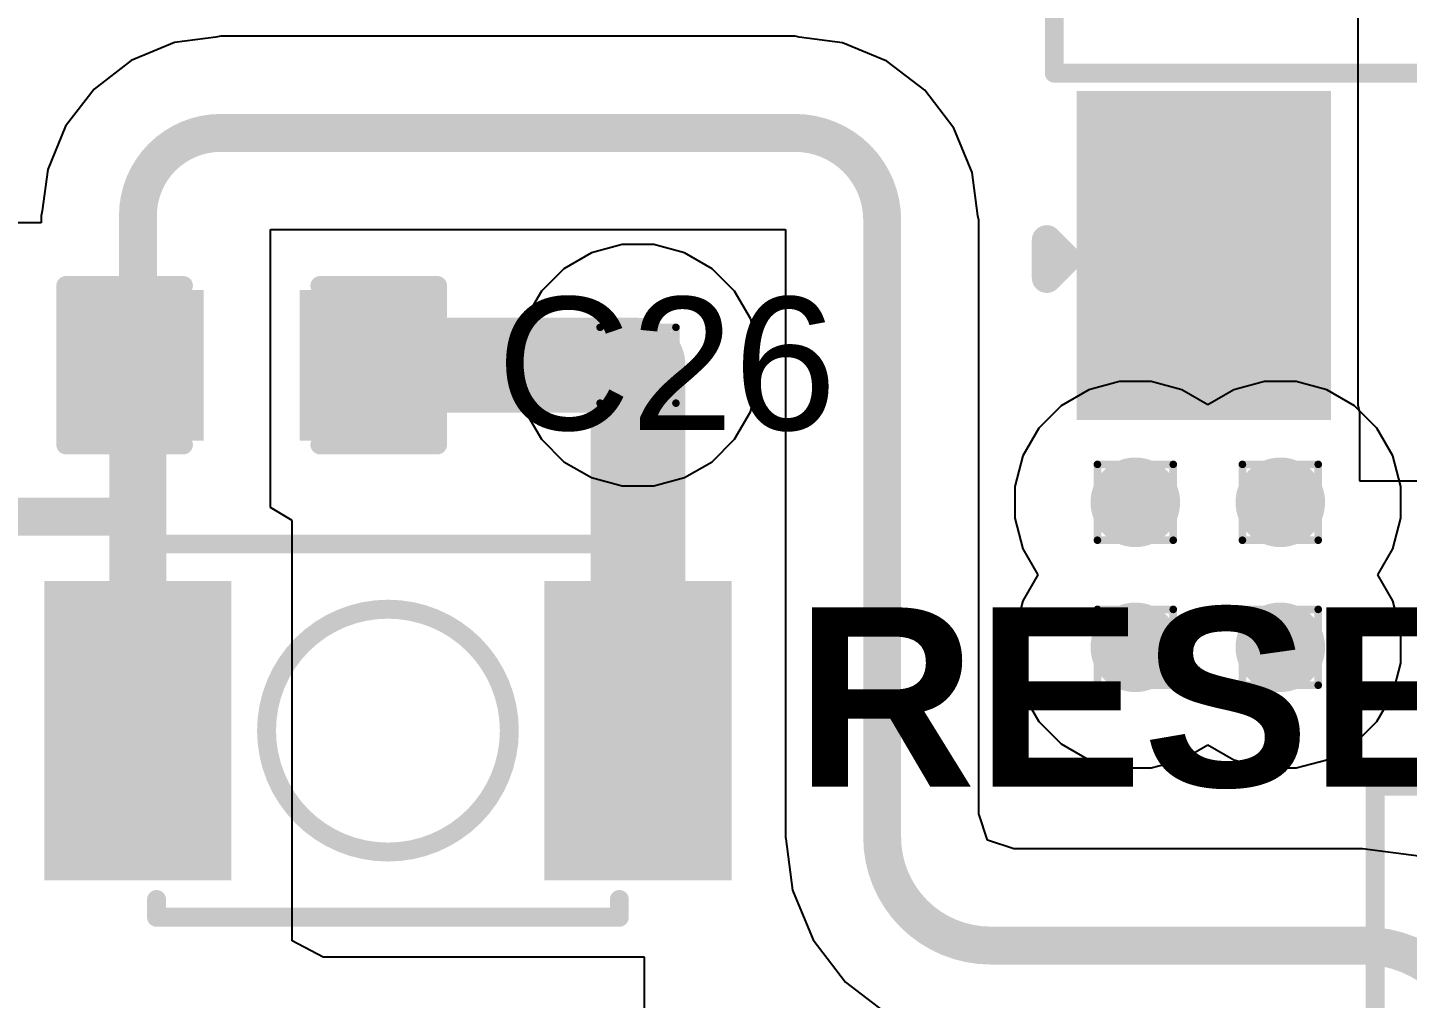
# Model space of a CAD drawing. Header units: inches. Extents: x -9 to 196, y -9 to 68.
# Drawn here: x 29.07 to 38.31, y 17.29 to 23.79 of the extents above; entities that cross this region are included whole.
import ezdxf

# ---------------------------------------------------------------- set-up
doc = ezdxf.new("R2010")
doc.units = ezdxf.units.IN
for name, color, linetype in [('Bottom Layer', 5, 'Continuous'), ('Drill Drawing', 1, 'Continuous'), ('Ground', 16, 'Continuous'), ('Power 3V3', 76, 'Continuous'), ('Top Layer', 1, 'Continuous'), ('Top Overlay', 2, 'Continuous'), ('Top Paste', 8, 'Continuous'), ('Top Solder', 216, 'Continuous'), ('Via Holes', 16, 'Continuous')]:
    doc.layers.add(name, color=color, linetype=linetype)
doc.styles.add('Arial', font='', dxfattribs={"height": 0.2})
doc.styles.add('Arial_Bold', font='', dxfattribs={"height": 0.2})
doc.styles.get('Arial').set_extended_font_data('Arial')
doc.styles.get('Arial_Bold').set_extended_font_data('Arial', bold=True)

# ---------------------------------------------------------------- blocks, each defined once
blk = doc.blocks.new('SOT__223_1')
at = {"layer": 'Top Layer'}
for points in [[(-1.90000001, 4.05000206), (1.90000001, 4.05000206), (1.90000001, 2.05000098), (-1.90000001, 2.05000098)], [(-3.04999771, -2.04999844), (-1.54999817, -2.04999844), (-1.54999817, -4.04999952), (-3.04999771, -4.04999952)], [(-0.74999977, -2.05000098), (0.74999977, -2.05000098), (0.74999977, -4.05000206), (-0.74999977, -4.05000206)], [(1.55000071, -2.04999844), (3.05000025, -2.04999844), (3.05000025, -4.04999952), (1.55000071, -4.04999952)]]:
    blk.add_hatch(color=1, dxfattribs=at).paths.add_polyline_path(points)
at = {"layer": 'Top Paste'}
for points in [[(-1.90000001, 4.05000206), (1.90000001, 4.05000206), (1.90000001, 2.05000098), (-1.90000001, 2.05000098)], [(-3.04999771, -2.04999844), (-1.54999817, -2.04999844), (-1.54999817, -4.04999952), (-3.04999771, -4.04999952)], [(-0.74999977, -2.05000098), (0.74999977, -2.05000098), (0.74999977, -4.05000206), (-0.74999977, -4.05000206)], [(1.55000071, -2.04999844), (3.05000025, -2.04999844), (3.05000025, -4.04999952), (1.55000071, -4.04999952)]]:
    blk.add_hatch(color=8, dxfattribs=at).paths.add_polyline_path(points)
at = {"layer": 'Top Solder'}
for points in [[(-2.00160001, 4.15160206), (2.00160001, 4.15160206), (2.00160001, 1.94840098), (-2.00160001, 1.94840098)], [(-3.15159771, -1.94839844), (-1.44839817, -1.94839844), (-1.44839817, -4.15159952), (-3.15159771, -4.15159952)], [(-0.85159977, -1.94840098), (0.85159977, -1.94840098), (0.85159977, -4.15160206), (-0.85159977, -4.15160206)], [(1.44840071, -1.94839844), (3.15160025, -1.94839844), (3.15160025, -4.15159952), (1.44840071, -4.15159952)]]:
    blk.add_hatch(color=216, dxfattribs=at).paths.add_polyline_path(points)
at = {"layer": 'Top Overlay'}
for points in [[(-3.302, 1.8034, 0.127, 0.127, 0), (3.30200254, 1.8034, 0.127, 0.127, 0)], [(-3.302, -1.8288, 0.127, 0.127, 0), (-3.302, 1.8034, 0.127, 0.127, 0)], [(3.30200254, -1.82879746, 0.127, 0.127, 0), (3.30200254, 1.8034, 0.127, 0.127, 0)], [(-3.302, -1.8288, 0.127, 0.127, 0), (3.30200254, -1.82879746, 0.127, 0.127, 0)], [(-3.3528, -2.9464, 0.1999996, 0.1999996, 0), (-3.22580254, -3.07340254, 0.1999996, 0.1999996, 0)], [(-3.3528, -2.9464, 0.1999996, 0.1999996, 0), (-3.35279746, -3.2004, 0.1999996, 0.1999996, 0)], [(-3.35279746, -3.2004, 0.1999996, 0.1999996, 0), (-3.22580254, -3.07340254, 0.1999996, 0.1999996, 0)]]:
    blk.add_lwpolyline(points, format="xyseb", dxfattribs=at)
for points in [[(-3.33375, 1.8034, 0.0635, 0.0635, 1), (-3.27025, 1.8034, 0.0635, 0.0635, 1)], [(-3.33375, 1.8034, 0.0635, 0.0635, 1), (-3.27025, 1.8034, 0.0635, 0.0635, 1)], [(3.27025254, 1.8034, 0.0635, 0.0635, 1), (3.33375254, 1.8034, 0.0635, 0.0635, 1)], [(3.27025254, 1.8034, 0.0635, 0.0635, 1), (3.33375254, 1.8034, 0.0635, 0.0635, 1)], [(-3.33375, -1.8288, 0.0635, 0.0635, 1), (-3.27025, -1.8288, 0.0635, 0.0635, 1)], [(-3.33375, -1.8288, 0.0635, 0.0635, 1), (-3.27025, -1.8288, 0.0635, 0.0635, 1)], [(3.27025254, -1.82879746, 0.0635, 0.0635, 1), (3.33375254, -1.82879746, 0.0635, 0.0635, 1)], [(3.27025254, -1.82879746, 0.0635, 0.0635, 1), (3.33375254, -1.82879746, 0.0635, 0.0635, 1)], [(-3.4027999, -2.9464, 0.0999998, 0.0999998, 1), (-3.3028001, -2.9464, 0.0999998, 0.0999998, 1)], [(-3.4027999, -2.9464, 0.0999998, 0.0999998, 1), (-3.3028001, -2.9464, 0.0999998, 0.0999998, 1)], [(-3.27580244, -3.07340254, 0.0999998, 0.0999998, 1), (-3.17580264, -3.07340254, 0.0999998, 0.0999998, 1)], [(-3.27580244, -3.07340254, 0.0999998, 0.0999998, 1), (-3.17580264, -3.07340254, 0.0999998, 0.0999998, 1)], [(-3.40279736, -3.2004, 0.0999998, 0.0999998, 1), (-3.30279756, -3.2004, 0.0999998, 0.0999998, 1)], [(-3.40279736, -3.2004, 0.0999998, 0.0999998, 1), (-3.30279756, -3.2004, 0.0999998, 0.0999998, 1)]]:
    blk.add_lwpolyline(points, format="xyseb", close=True, dxfattribs=at)
blk = doc.blocks.new('GT_TC032A_H015_L1_7')
at = {"layer": 'Top Layer'}
for points in [[(-2.20001084, 0.90000074), (-1.15000024, 0.90000074), (-1.15000024, -0.8999956600000001), (-2.20001084, -0.8999956600000001)], [(1.15000278, 0.8999982), (2.20001338, 0.8999982), (2.20001338, -0.8999982), (1.15000278, -0.8999982)]]:
    blk.add_hatch(color=1, dxfattribs=at).paths.add_polyline_path(points)
at = {"layer": 'Top Paste'}
for points in [[(-2.20001084, 0.90000074), (-1.15000024, 0.90000074), (-1.15000024, -0.8999956600000001), (-2.20001084, -0.8999956600000001)], [(1.15000278, 0.8999982), (2.20001338, 0.8999982), (2.20001338, -0.8999982), (1.15000278, -0.8999982)]]:
    blk.add_hatch(color=8, dxfattribs=at).paths.add_polyline_path(points)
at = {"layer": 'Top Solder'}
for points in [[(-2.30161084, 1.00160074), (-1.04840024, 1.00160074), (-1.04840024, -1.00159566), (-2.30161084, -1.00159566)], [(1.04840278, 1.0015982), (2.30161338, 1.0015982), (2.30161338, -1.0015982), (1.04840278, -1.0015982)]]:
    blk.add_hatch(color=216, dxfattribs=at).paths.add_polyline_path(points)
at = {"layer": 'Top Overlay'}
for points in [[(1.55001468, 1.25000766, 0.127, 0.127, 0), (-1.5500096, 1.25001274, 0.127, 0.127, 0)], [(-1.5500096, 1.25001274, 0.127, 0.127, 0), (-1.5500096, 1.13113566, 0.127, 0.127, 0)], [(1.55001468, 1.25000766, 0.127, 0.127, 0), (1.5500096, 1.13113566, 0.127, 0.127, 0)], [(-1.5500096, -1.1311382, 0.127, 0.127, 0), (-1.5500096, -1.25000766, 0.127, 0.127, 0)], [(1.55001214, -1.2500102, 0.127, 0.127, 0), (1.5500096, -1.1311382, 0.127, 0.127, 0)], [(1.55001214, -1.2500102, 0.127, 0.127, 0), (-1.5500096, -1.25000766, 0.127, 0.127, 0)]]:
    blk.add_lwpolyline(points, format="xyseb", dxfattribs=at)
for points in [[(-1.5817596, 1.25001274, 0.0635, 0.0635, 1), (-1.5182596, 1.25001274, 0.0635, 0.0635, 1)], [(-1.5817596, 1.25001274, 0.0635, 0.0635, 1), (-1.5182596, 1.25001274, 0.0635, 0.0635, 1)], [(1.51826468, 1.25000766, 0.0635, 0.0635, 1), (1.58176468, 1.25000766, 0.0635, 0.0635, 1)], [(1.51826468, 1.25000766, 0.0635, 0.0635, 1), (1.58176468, 1.25000766, 0.0635, 0.0635, 1)], [(-1.5817596, 1.13113566, 0.0635, 0.0635, 1), (-1.5182596, 1.13113566, 0.0635, 0.0635, 1)], [(1.5182596, 1.13113566, 0.0635, 0.0635, 1), (1.5817596, 1.13113566, 0.0635, 0.0635, 1)], [(0.81343246, 2.54e-06, 0.127, 0.127, 1), (-0.8131835399999999, 2.54e-06, 0.127, 0.127, 1)], [(-0.8449335399999999, 2.54e-06, 0.0635, 0.0635, 1), (-0.78143354, 2.54e-06, 0.0635, 0.0635, 1)], [(0.78168246, 2.54e-06, 0.0635, 0.0635, 1), (0.8451824600000001, 2.54e-06, 0.0635, 0.0635, 1)], [(-1.5817596, -1.1311382, 0.0635, 0.0635, 1), (-1.5182596, -1.1311382, 0.0635, 0.0635, 1)], [(1.5182596, -1.1311382, 0.0635, 0.0635, 1), (1.5817596, -1.1311382, 0.0635, 0.0635, 1)], [(-1.5817596, -1.25000766, 0.0635, 0.0635, 1), (-1.5182596, -1.25000766, 0.0635, 0.0635, 1)], [(-1.5817596, -1.25000766, 0.0635, 0.0635, 1), (-1.5182596, -1.25000766, 0.0635, 0.0635, 1)], [(1.51826214, -1.2500102, 0.0635, 0.0635, 1), (1.58176214, -1.2500102, 0.0635, 0.0635, 1)], [(1.51826214, -1.2500102, 0.0635, 0.0635, 1), (1.58176214, -1.2500102, 0.0635, 0.0635, 1)]]:
    blk.add_lwpolyline(points, format="xyseb", close=True, dxfattribs=at)
blk = doc.blocks.new('C___0603_38')
at = {"layer": 'Top Layer'}
for points in [[(-0.3809999999999999, 0.4445), (-0.3810000000000001, -0.4445), (-1.143, -0.4445), (-1.143, 0.4445)], [(1.143, 0.4445), (1.143, -0.4445), (0.3809999999999999, -0.4445), (0.3810000000000001, 0.4445)]]:
    blk.add_hatch(color=1, dxfattribs=at).paths.add_polyline_path(points)
at = {"layer": 'Top Paste'}
for points in [[(-0.3809999999999999, 0.4445), (-0.3810000000000001, -0.4445), (-1.143, -0.4445), (-1.143, 0.4445)], [(1.143, 0.4445), (1.143, -0.4445), (0.3809999999999999, -0.4445), (0.3810000000000001, 0.4445)]]:
    blk.add_hatch(color=8, dxfattribs=at).paths.add_polyline_path(points)
at = {"layer": 'Top Solder'}
for points in [[(-0.3210001199999999, 0.5044998799999999), (-0.3210001200000001, -0.50449988), (-1.20299988, -0.5044998799999999), (-1.20299988, 0.50449988)], [(1.20299988, 0.5044998799999999), (1.20299988, -0.50449988), (0.3210001199999999, -0.5044998799999999), (0.3210001200000001, 0.50449988)]]:
    blk.add_hatch(color=216, dxfattribs=at).paths.add_polyline_path(points)
at = {"layer": 'Top Overlay'}
for points in [[(-1.24460508, 0.53340762, 0.127, 0.127, 0), (-1.2446, -0.5334, 0.127, 0.127, 0)], [(-1.24460508, 0.53340762, 0.127, 0.127, 0), (-0.4571999999999999, 0.5333974599999999, 0.127, 0.127, 0)], [(0.45720254, 0.5333974599999999, 0.127, 0.127, 0), (1.2446, 0.5333974599999999, 0.127, 0.127, 0)], [(1.2446, 0.5333974599999999, 0.127, 0.127, 0), (1.24460254, -0.5333974599999999, 0.127, 0.127, 0)], [(-1.2446, -0.5334, 0.127, 0.127, 0), (-0.4571999999999999, -0.5334, 0.127, 0.127, 0)], [(0.45720254, -0.5333974599999999, 0.127, 0.127, 0), (1.24460254, -0.5333974599999999, 0.127, 0.127, 0)]]:
    blk.add_lwpolyline(points, format="xyseb", dxfattribs=at)
for points in [[(-1.27635508, 0.53340762, 0.0635, 0.0635, 1), (-1.21285508, 0.53340762, 0.0635, 0.0635, 1)], [(-1.27635508, 0.53340762, 0.0635, 0.0635, 1), (-1.21285508, 0.53340762, 0.0635, 0.0635, 1)], [(-0.4889499999999999, 0.5333974599999999, 0.0635, 0.0635, 1), (-0.42545, 0.5333974599999999, 0.0635, 0.0635, 1)], [(0.42545254, 0.5333974599999999, 0.0635, 0.0635, 1), (0.4889525399999999, 0.5333974599999999, 0.0635, 0.0635, 1)], [(1.21285, 0.5333974599999999, 0.0635, 0.0635, 1), (1.27635, 0.5333974599999999, 0.0635, 0.0635, 1)], [(1.21285, 0.5333974599999999, 0.0635, 0.0635, 1), (1.27635, 0.5333974599999999, 0.0635, 0.0635, 1)], [(-1.27635, -0.5334, 0.0635, 0.0635, 1), (-1.21285, -0.5334, 0.0635, 0.0635, 1)], [(-1.27635, -0.5334, 0.0635, 0.0635, 1), (-1.21285, -0.5334, 0.0635, 0.0635, 1)], [(-0.4889499999999999, -0.5334, 0.0635, 0.0635, 1), (-0.42545, -0.5334, 0.0635, 0.0635, 1)], [(0.42545254, -0.5333974599999999, 0.0635, 0.0635, 1), (0.4889525399999999, -0.5333974599999999, 0.0635, 0.0635, 1)], [(1.21285254, -0.5333974599999999, 0.0635, 0.0635, 1), (1.27635254, -0.5333974599999999, 0.0635, 0.0635, 1)], [(1.21285254, -0.5333974599999999, 0.0635, 0.0635, 1), (1.27635254, -0.5333974599999999, 0.0635, 0.0635, 1)]]:
    blk.add_lwpolyline(points, format="xyseb", close=True, dxfattribs=at)

msp = doc.modelspace()

# ---------------------------------------------------------------- hatches: boundary and pattern name
at = {"layer": 'Bottom Layer'}
h = msp.add_hatch(color=5, dxfattribs=at)
edge = h.paths.add_edge_path()
edge.add_arc((33.16021562, 21.52838722), 0.2999994, 0, 360)
h = msp.add_hatch(color=5, dxfattribs=at)
edge = h.paths.add_edge_path()
edge.add_arc((36.49163135999999, 20.61029152), 0.2999994, 0, 360)
h = msp.add_hatch(color=5, dxfattribs=at)
edge = h.paths.add_edge_path()
edge.add_arc((37.46284862, 20.61029152), 0.2999994, 0, 360)
h = msp.add_hatch(color=5, dxfattribs=at)
edge = h.paths.add_edge_path()
edge.add_arc((36.49163135999999, 19.63907426), 0.2999994, 0, 360)
h = msp.add_hatch(color=5, dxfattribs=at)
edge = h.paths.add_edge_path()
edge.add_arc((37.46284862, 19.63907426), 0.2999994, 0, 360)
at = {"layer": 'Ground'}
h = msp.add_hatch(color=16, dxfattribs=at)
edge = h.paths.add_edge_path()
edge.add_arc((33.16021562, 21.52838722), 0.2999994, 0, 360)
h = msp.add_hatch(color=16, dxfattribs=at)
edge = h.paths.add_edge_path()
edge.add_arc((36.49163135999999, 20.61029152), 0.2999994, 0, 360)
h = msp.add_hatch(color=16, dxfattribs=at)
edge = h.paths.add_edge_path()
edge.add_arc((37.46284862, 20.61029152), 0.2999994, 0, 360)
h = msp.add_hatch(color=16, dxfattribs=at)
edge = h.paths.add_edge_path()
edge.add_arc((36.49163135999999, 19.63907426), 0.2999994, 0, 360)
h = msp.add_hatch(color=16, dxfattribs=at)
edge = h.paths.add_edge_path()
edge.add_arc((37.46284862, 19.63907426), 0.2999994, 0, 360)
at = {"layer": 'Power 3V3'}
h = msp.add_hatch(color=76, dxfattribs=at)
edge = h.paths.add_edge_path()
edge.add_arc((33.16021562, 21.52838722), 0.2999994, 0, 360)
h = msp.add_hatch(color=76, dxfattribs=at)
edge = h.paths.add_edge_path()
edge.add_arc((36.49163135999999, 20.61029152), 0.2999994, 0, 360)
h = msp.add_hatch(color=76, dxfattribs=at)
edge = h.paths.add_edge_path()
edge.add_arc((37.46284862, 20.61029152), 0.2999994, 0, 360)
h = msp.add_hatch(color=76, dxfattribs=at)
edge = h.paths.add_edge_path()
edge.add_arc((36.49163135999999, 19.63907426), 0.2999994, 0, 360)
h = msp.add_hatch(color=76, dxfattribs=at)
edge = h.paths.add_edge_path()
edge.add_arc((37.46284862, 19.63907426), 0.2999994, 0, 360)
at = {"layer": 'Top Layer'}
h = msp.add_hatch(color=1, dxfattribs=at)
edge = h.paths.add_edge_path()
edge.add_arc((33.16021562, 21.52838722), 0.2999994, 0, 360)
h = msp.add_hatch(color=1, dxfattribs=at)
edge = h.paths.add_edge_path()
edge.add_arc((36.49163135999999, 20.61029152), 0.2999994, 0, 360)
h = msp.add_hatch(color=1, dxfattribs=at)
edge = h.paths.add_edge_path()
edge.add_arc((37.46284862, 20.61029152), 0.2999994, 0, 360)
h = msp.add_hatch(color=1, dxfattribs=at)
edge = h.paths.add_edge_path()
edge.add_arc((36.49163135999999, 19.63907426), 0.2999994, 0, 360)
h = msp.add_hatch(color=1, dxfattribs=at)
edge = h.paths.add_edge_path()
edge.add_arc((37.46284862, 19.63907426), 0.2999994, 0, 360)
at = {"layer": 'Via Holes'}
h = msp.add_hatch(color=7, dxfattribs=at)
edge = h.paths.add_edge_path()
edge.add_arc((33.16021562, 21.52838722), 0.1499997, 0, 360)
h = msp.add_hatch(color=7, dxfattribs=at)
edge = h.paths.add_edge_path()
edge.add_arc((36.49163135999999, 20.61029152), 0.1499997, 0, 360)
h = msp.add_hatch(color=7, dxfattribs=at)
edge = h.paths.add_edge_path()
edge.add_arc((37.46284862, 20.61029152), 0.1499997, 0, 360)
h = msp.add_hatch(color=7, dxfattribs=at)
edge = h.paths.add_edge_path()
edge.add_arc((36.49163135999999, 19.63907426), 0.1499997, 0, 360)
h = msp.add_hatch(color=7, dxfattribs=at)
edge = h.paths.add_edge_path()
edge.add_arc((37.46284862, 19.63907426), 0.1499997, 0, 360)

# ---------------------------------------------------------------- linework, layer by layer
at = {"layer": 'Drill Drawing'}
for points in [[(32.90621562, 21.78238722, 0.0508, 0.0508, 0), (33.41421562, 21.78238722, 0.0508, 0.0508, 0)], [(32.90621562, 21.27438722, 0.0508, 0.0508, 0), (32.90621562, 21.78238722, 0.0508, 0.0508, 0)], [(33.41421562, 21.27438722, 0.0508, 0.0508, 0), (33.41421562, 21.78238722, 0.0508, 0.0508, 0)], [(32.90621562, 21.27438722, 0.0508, 0.0508, 0), (33.41421562, 21.27438722, 0.0508, 0.0508, 0)], [(36.23763135999999, 20.86429152, 0.0508, 0.0508, 0), (36.74563136, 20.86429152, 0.0508, 0.0508, 0)], [(36.23763135999999, 20.35629152, 0.0508, 0.0508, 0), (36.23763135999999, 20.86429152, 0.0508, 0.0508, 0)], [(36.74563136, 20.35629152, 0.0508, 0.0508, 0), (36.74563136, 20.86429152, 0.0508, 0.0508, 0)], [(37.20884862, 20.86429152, 0.0508, 0.0508, 0), (37.71684861999999, 20.86429152, 0.0508, 0.0508, 0)], [(37.20884862, 20.35629152, 0.0508, 0.0508, 0), (37.20884862, 20.86429152, 0.0508, 0.0508, 0)], [(37.71684861999999, 20.35629152, 0.0508, 0.0508, 0), (37.71684861999999, 20.86429152, 0.0508, 0.0508, 0)], [(36.23763135999999, 20.35629152, 0.0508, 0.0508, 0), (36.74563136, 20.35629152, 0.0508, 0.0508, 0)], [(37.20884862, 20.35629152, 0.0508, 0.0508, 0), (37.71684861999999, 20.35629152, 0.0508, 0.0508, 0)], [(36.23763135999999, 19.89307426, 0.0508, 0.0508, 0), (36.74563136, 19.89307426, 0.0508, 0.0508, 0)], [(36.23763135999999, 19.38507426, 0.0508, 0.0508, 0), (36.23763135999999, 19.89307426, 0.0508, 0.0508, 0)], [(36.74563136, 19.38507426, 0.0508, 0.0508, 0), (36.74563136, 19.89307426, 0.0508, 0.0508, 0)], [(37.20884862, 19.89307426, 0.0508, 0.0508, 0), (37.71684861999999, 19.89307426, 0.0508, 0.0508, 0)], [(37.20884862, 19.38507426, 0.0508, 0.0508, 0), (37.20884862, 19.89307426, 0.0508, 0.0508, 0)], [(37.71684861999999, 19.38507426, 0.0508, 0.0508, 0), (37.71684861999999, 19.89307426, 0.0508, 0.0508, 0)], [(36.23763135999999, 19.38507426, 0.0508, 0.0508, 0), (36.74563136, 19.38507426, 0.0508, 0.0508, 0)], [(37.20884862, 19.38507426, 0.0508, 0.0508, 0), (37.71684861999999, 19.38507426, 0.0508, 0.0508, 0)]]:
    msp.add_lwpolyline(points, format="xyseb", dxfattribs=at)
for points in [[(32.89351562, 21.78238722, 0.0254, 0.0254, 1), (32.91891561999999, 21.78238722, 0.0254, 0.0254, 1)], [(32.89351562, 21.78238722, 0.0254, 0.0254, 1), (32.91891561999999, 21.78238722, 0.0254, 0.0254, 1)], [(33.40151562, 21.78238722, 0.0254, 0.0254, 1), (33.42691562, 21.78238722, 0.0254, 0.0254, 1)], [(33.40151562, 21.78238722, 0.0254, 0.0254, 1), (33.42691562, 21.78238722, 0.0254, 0.0254, 1)], [(32.89351562, 21.27438722, 0.0254, 0.0254, 1), (32.91891561999999, 21.27438722, 0.0254, 0.0254, 1)], [(32.89351562, 21.27438722, 0.0254, 0.0254, 1), (32.91891561999999, 21.27438722, 0.0254, 0.0254, 1)], [(33.40151562, 21.27438722, 0.0254, 0.0254, 1), (33.42691562, 21.27438722, 0.0254, 0.0254, 1)], [(33.40151562, 21.27438722, 0.0254, 0.0254, 1), (33.42691562, 21.27438722, 0.0254, 0.0254, 1)], [(36.22493136, 20.86429152, 0.0254, 0.0254, 1), (36.25033136, 20.86429152, 0.0254, 0.0254, 1)], [(36.22493136, 20.86429152, 0.0254, 0.0254, 1), (36.25033136, 20.86429152, 0.0254, 0.0254, 1)], [(36.73293135999999, 20.86429152, 0.0254, 0.0254, 1), (36.75833136, 20.86429152, 0.0254, 0.0254, 1)], [(36.73293135999999, 20.86429152, 0.0254, 0.0254, 1), (36.75833136, 20.86429152, 0.0254, 0.0254, 1)], [(37.19614862, 20.86429152, 0.0254, 0.0254, 1), (37.22154862, 20.86429152, 0.0254, 0.0254, 1)], [(37.19614862, 20.86429152, 0.0254, 0.0254, 1), (37.22154862, 20.86429152, 0.0254, 0.0254, 1)], [(37.70414862, 20.86429152, 0.0254, 0.0254, 1), (37.72954862, 20.86429152, 0.0254, 0.0254, 1)], [(37.70414862, 20.86429152, 0.0254, 0.0254, 1), (37.72954862, 20.86429152, 0.0254, 0.0254, 1)], [(36.22493136, 20.35629152, 0.0254, 0.0254, 1), (36.25033136, 20.35629152, 0.0254, 0.0254, 1)], [(36.22493136, 20.35629152, 0.0254, 0.0254, 1), (36.25033136, 20.35629152, 0.0254, 0.0254, 1)], [(36.73293135999999, 20.35629152, 0.0254, 0.0254, 1), (36.75833136, 20.35629152, 0.0254, 0.0254, 1)], [(36.73293135999999, 20.35629152, 0.0254, 0.0254, 1), (36.75833136, 20.35629152, 0.0254, 0.0254, 1)], [(37.19614862, 20.35629152, 0.0254, 0.0254, 1), (37.22154862, 20.35629152, 0.0254, 0.0254, 1)], [(37.19614862, 20.35629152, 0.0254, 0.0254, 1), (37.22154862, 20.35629152, 0.0254, 0.0254, 1)], [(37.70414862, 20.35629152, 0.0254, 0.0254, 1), (37.72954862, 20.35629152, 0.0254, 0.0254, 1)], [(37.70414862, 20.35629152, 0.0254, 0.0254, 1), (37.72954862, 20.35629152, 0.0254, 0.0254, 1)], [(36.22493136, 19.89307426, 0.0254, 0.0254, 1), (36.25033136, 19.89307426, 0.0254, 0.0254, 1)], [(36.22493136, 19.89307426, 0.0254, 0.0254, 1), (36.25033136, 19.89307426, 0.0254, 0.0254, 1)], [(36.73293135999999, 19.89307426, 0.0254, 0.0254, 1), (36.75833136, 19.89307426, 0.0254, 0.0254, 1)], [(36.73293135999999, 19.89307426, 0.0254, 0.0254, 1), (36.75833136, 19.89307426, 0.0254, 0.0254, 1)], [(37.19614862, 19.89307426, 0.0254, 0.0254, 1), (37.22154862, 19.89307426, 0.0254, 0.0254, 1)], [(37.19614862, 19.89307426, 0.0254, 0.0254, 1), (37.22154862, 19.89307426, 0.0254, 0.0254, 1)], [(37.70414862, 19.89307426, 0.0254, 0.0254, 1), (37.72954862, 19.89307426, 0.0254, 0.0254, 1)], [(37.70414862, 19.89307426, 0.0254, 0.0254, 1), (37.72954862, 19.89307426, 0.0254, 0.0254, 1)], [(36.22493136, 19.38507426, 0.0254, 0.0254, 1), (36.25033136, 19.38507426, 0.0254, 0.0254, 1)], [(36.22493136, 19.38507426, 0.0254, 0.0254, 1), (36.25033136, 19.38507426, 0.0254, 0.0254, 1)], [(36.73293135999999, 19.38507426, 0.0254, 0.0254, 1), (36.75833136, 19.38507426, 0.0254, 0.0254, 1)], [(36.73293135999999, 19.38507426, 0.0254, 0.0254, 1), (36.75833136, 19.38507426, 0.0254, 0.0254, 1)], [(37.19614862, 19.38507426, 0.0254, 0.0254, 1), (37.22154862, 19.38507426, 0.0254, 0.0254, 1)], [(37.19614862, 19.38507426, 0.0254, 0.0254, 1), (37.22154862, 19.38507426, 0.0254, 0.0254, 1)], [(37.70414862, 19.38507426, 0.0254, 0.0254, 1), (37.72954862, 19.38507426, 0.0254, 0.0254, 1)], [(37.70414862, 19.38507426, 0.0254, 0.0254, 1), (37.72954862, 19.38507426, 0.0254, 0.0254, 1)]]:
    msp.add_lwpolyline(points, format="xyseb", close=True, dxfattribs=at)
at = {"layer": 'Power 3V3'}
for p, q in [((32.84833918, 22.28132196), (32.66409266, 22.17494676)), ((33.05384042, 22.33638662), (32.84833918, 22.28132196)), ((33.26659082, 22.33638662), (33.05384042, 22.33638662)), ((33.47209206, 22.28132196), (33.26659082, 22.33638662)), ((33.65633858, 22.17494676), (33.47209206, 22.28132196)), ((32.66409266, 22.17494676), (32.51365608, 22.02451018)), ((33.80677516, 22.02451018), (33.65633858, 22.17494676)), ((32.51365608, 22.02451018), (32.40728088, 21.84026366)), ((33.91315036, 21.84026366), (33.80677516, 22.02451018)), ((32.40728088, 21.84026366), (32.35221622, 21.63476242)), ((33.96821502, 21.63476242), (33.91315036, 21.84026366)), ((32.35221622, 21.63476242), (32.35221622, 21.42201202)), ((33.96821502, 21.42201202), (33.96821502, 21.63476242)), ((32.35221622, 21.42201202), (32.40728088, 21.21651078)), ((33.91315036, 21.21651078), (33.96821502, 21.42201202)), ((36.17975492, 21.36322626), (35.9955084, 21.25685106)), ((36.38525616, 21.41829092), (36.17975492, 21.36322626)), ((36.59800655999999, 21.41829092), (36.38525616, 21.41829092)), ((36.8035078, 21.36322626), (36.59800655999999, 21.41829092)), ((36.97724126, 21.26292166), (36.8035078, 21.36322626)), ((37.15097218, 21.36322626), (36.97724126, 21.26292166)), ((37.35647342, 21.41829092), (37.15097218, 21.36322626)), ((37.56922382, 21.41829092), (37.35647342, 21.41829092)), ((37.77472506, 21.36322626), (37.56922382, 21.41829092)), ((37.95897158, 21.25685106), (37.77472506, 21.36322626)), ((32.40728088, 21.21651078), (32.51365608, 21.03226426)), ((33.80677516, 21.03226426), (33.91315036, 21.21651078)), ((35.9955084, 21.25685106), (35.84507182, 21.10641448)), ((38.10940816, 21.10641448), (37.95897158, 21.25685106)), ((35.84507182, 21.10641448), (35.73869662, 20.92216796)), ((38.21578336, 20.92216796), (38.10940816, 21.10641448)), ((32.51365608, 21.03226426), (32.66409266, 20.88182768)), ((33.65633858, 20.88182768), (33.80677516, 21.03226426)), ((35.73869662, 20.92216796), (35.68363196, 20.71666672)), ((38.27084802, 20.71666672), (38.21578336, 20.92216796)), ((32.66409266, 20.88182768), (32.84833918, 20.77545248)), ((33.47209206, 20.77545248), (33.65633858, 20.88182768)), ((32.84833918, 20.77545248), (33.05384042, 20.72038782)), ((33.05384042, 20.72038782), (33.26659082, 20.72038782)), ((33.26659082, 20.72038782), (33.47209206, 20.77545248)), ((35.68363196, 20.71666672), (35.68363196, 20.50391632)), ((38.27084802, 20.50391632), (38.27084802, 20.71666672)), ((35.68363196, 20.50391632), (35.73869662, 20.29841508)), ((38.21578336, 20.29841508), (38.27084802, 20.50391632)), ((35.73869662, 20.29841508), (35.83900122, 20.12468416)), ((38.11547876, 20.12468416), (38.21578336, 20.29841508)), ((35.83900122, 20.12468416), (35.73869662, 19.9509507)), ((38.21578336, 19.9509507), (38.11547876, 20.12468416)), ((35.73869662, 19.9509507), (35.68363196, 19.74544946)), ((38.27084802, 19.74544946), (38.21578336, 19.9509507)), ((35.68363196, 19.74544946), (35.68363196, 19.53269906)), ((38.27084802, 19.53269906), (38.27084802, 19.74544946)), ((35.68363196, 19.53269906), (35.73869662, 19.32719782)), ((38.21578336, 19.32719782), (38.27084802, 19.53269906)), ((35.73869662, 19.32719782), (35.84507182, 19.1429513)), ((38.10940816, 19.1429513), (38.21578336, 19.32719782)), ((35.84507182, 19.1429513), (35.9955084, 18.99251472)), ((37.95897158, 18.99251472), (38.10940816, 19.1429513)), ((35.9955084, 18.99251472), (36.17975492, 18.88613952)), ((36.8035078, 18.88613952), (36.97724126, 18.98644412)), ((36.97724126, 18.98644412), (37.15097218, 18.88613952)), ((37.77472506, 18.88613952), (37.95897158, 18.99251472)), ((36.17975492, 18.88613952), (36.38525616, 18.83107486)), ((36.59800655999999, 18.83107486), (36.8035078, 18.88613952)), ((37.15097218, 18.88613952), (37.35647342, 18.83107486)), ((37.56922382, 18.83107486), (37.77472506, 18.88613952)), ((36.38525616, 18.83107486), (36.59800655999999, 18.83107486)), ((37.35647342, 18.83107486), (37.56922382, 18.83107486))]:
    msp.add_line(p, q, dxfattribs=at)
at = {"layer": 'Top Layer'}
for p, q in [((37.98305585999999, 23.98849406), (37.98306348, 21.26298262)), ((30.0543214, 23.68864198), (29.76491634, 23.56876414)), ((30.33257078, 23.72527386), (30.0543214, 23.68864198)), ((30.36489482, 23.7317026), (30.33257078, 23.72527386)), ((34.21213376, 23.7317026), (30.36489482, 23.7317026)), ((34.24075955999999, 23.72600792), (34.21213376, 23.7317026)), ((34.53027384, 23.68789268), (34.24075955999999, 23.72600792)), ((34.82673502, 23.56509638), (34.53027384, 23.68789268)), ((29.76491634, 23.56876414), (29.51639512, 23.37806856)), ((35.08130906, 23.3697526), (34.82673502, 23.56509638)), ((29.51639512, 23.37806856), (29.32569954, 23.12954988)), ((35.27665284, 23.11517856), (35.08130906, 23.3697526)), ((29.32569954, 23.12954988), (29.2058217, 22.84014228)), ((35.39944913999999, 22.81871738), (35.27665284, 23.11517856)), ((29.2058217, 22.84014228), (29.16918982, 22.5618929)), ((35.43756438, 22.5292031), (35.39944913999999, 22.81871738)), ((29.16918982, 22.5618929), (29.16276108, 22.52956886)), ((29.16276108, 22.48088722), (28.921202, 22.48088722)), ((29.16276108, 22.52956886), (29.16276108, 22.48088722)), ((35.44325906, 22.5005773), (35.43756438, 22.5292031)), ((35.44325906, 18.52353674), (35.44325906, 22.5005773)), ((30.699202, 20.57588976), (30.699202, 22.43682076)), ((30.699202, 22.43682076), (34.14837722, 22.43682076)), ((34.14837722, 22.43682076), (34.14837722, 18.36741056)), ((37.98306348, 21.26298262), (37.99301774, 21.212937)), ((37.99301774, 21.212937), (37.99301774, 20.75498516)), ((37.99301774, 20.75498516), (38.45098228, 20.75498516)), ((30.8432073, 20.48911574), (30.699202, 20.57588976)), ((30.8432073, 17.8179857), (30.8432073, 20.48911574)), ((35.5020372, 18.34775858), (35.44325906, 18.52353674)), ((34.14837722, 18.36741056), (34.15044224, 18.3570245)), ((34.15044224, 18.3570245), (34.19584728, 18.01215092)), ((35.67781536, 18.28898044), (35.5020372, 18.34775858)), ((38.014402, 18.28898044), (35.67781536, 18.28898044)), ((38.39127958, 18.23938186), (38.014402, 18.28899822)), ((38.014402, 18.28899822), (38.014402, 18.28898044)), ((34.19584728, 18.01215092), (34.33297172, 17.68110256)), ((30.84320984, 17.67312188), (30.8432073, 17.8179857)), ((31.05200292, 17.56398316), (30.84320984, 17.67312188)), ((34.33297172, 17.68110256), (34.55110438, 17.39682576)), ((31.2882153, 17.56398316), (31.05200292, 17.56398316)), ((33.20421349999999, 17.5639857), (31.2882153, 17.5639857)), ((31.2882153, 17.5639857), (31.2882153, 17.56398316)), ((33.20421349999999, 15.0479887), (33.20421349999999, 17.5639857)), ((34.55110438, 17.39682576), (34.83538118, 17.1786931))]:
    msp.add_line(p, q, dxfattribs=at)
for points in [[(29.810202, 22.52956886, 0.254, 0.254, -0.4142135623730951), (30.36489482, 23.08426168, 0.254, 0.254, 0)], [(30.36489482, 23.08426168, 0.254, 0.254, 0), (34.21213376, 23.08426168, 0.254, 0.254, 0)], [(34.21213376, 23.08426168, 0.254, 0.254, -0.4142135623730951), (34.79581813999999, 22.5005773, 0.254, 0.254, 0)], [(29.810202, 21.52838722, 0.254, 0.254, 0), (29.810202, 22.52956886, 0.254, 0.254, 0)], [(34.79581813999999, 18.36741056, 0.254, 0.254, 0), (34.79581813999999, 22.5005773, 0.254, 0.254, 0)], [(31.334202, 21.52838722, 0.635, 0.635, 0), (33.16021562, 21.52838722, 0.635, 0.635, 0)], [(33.16021562, 19.081115, 0.635, 0.635, 0), (33.16021562, 21.52838722, 0.635, 0.635, 0)], [(29.810202, 20.51451574, 0.3809999999999999, 0.3809999999999999, 0), (29.810202, 21.52838722, 0.3809999999999999, 0.3809999999999999, 0)], [(29.810202, 19.23351754, 0.3809999999999999, 0.3809999999999999, 0), (29.810202, 20.51451574, 0.3809999999999999, 0.3809999999999999, 0)], [(25.61839935999999, 20.51451574, 0.254, 0.254, 0), (29.810202, 20.51451574, 0.254, 0.254, 0)], [(35.52168918, 17.64153952, 0.254, 0.254, -0.4142135623730951), (34.79581813999999, 18.36741056, 0.254, 0.254, 0)], [(35.52168918, 17.64153952, 0.254, 0.254, 0), (38.014402, 17.64153952, 0.254, 0.254, 0)], [(38.014402, 17.64153952, 0.254, 0.254, -0.4142135623730951), (38.8230872, 16.83285432, 0.254, 0.254, 0)]]:
    msp.add_lwpolyline(points, format="xyseb", dxfattribs=at)
for points in [[(30.30139482, 23.08426168, 0.127, 0.127, 1), (30.42839482, 23.08426168, 0.127, 0.127, 1)], [(30.30139482, 23.08426168, 0.127, 0.127, 1), (30.42839482, 23.08426168, 0.127, 0.127, 1)], [(34.14863376, 23.08426168, 0.127, 0.127, 1), (34.27563376, 23.08426168, 0.127, 0.127, 1)], [(34.14863376, 23.08426168, 0.127, 0.127, 1), (34.27563376, 23.08426168, 0.127, 0.127, 1)], [(29.746702, 22.52956886, 0.127, 0.127, 1), (29.87370199999999, 22.52956886, 0.127, 0.127, 1)], [(29.746702, 22.52956886, 0.127, 0.127, 1), (29.87370199999999, 22.52956886, 0.127, 0.127, 1)], [(34.73231814, 22.5005773, 0.127, 0.127, 1), (34.85931814, 22.5005773, 0.127, 0.127, 1)], [(34.73231814, 22.5005773, 0.127, 0.127, 1), (34.85931814, 22.5005773, 0.127, 0.127, 1)], [(31.175452, 21.52838722, 0.3175, 0.3175, 1), (31.492952, 21.52838722, 0.3175, 0.3175, 1)], [(33.00146562, 21.52838722, 0.3175, 0.3175, 1), (33.31896562, 21.52838722, 0.3175, 0.3175, 1)], [(33.00146562, 21.52838722, 0.3175, 0.3175, 1), (33.31896562, 21.52838722, 0.3175, 0.3175, 1)], [(29.714952, 21.52838722, 0.1905, 0.1905, 1), (29.905452, 21.52838722, 0.1905, 0.1905, 1)], [(29.746702, 21.52838722, 0.127, 0.127, 1), (29.87370199999999, 21.52838722, 0.127, 0.127, 1)], [(29.714952, 20.51451574, 0.1905, 0.1905, 1), (29.905452, 20.51451574, 0.1905, 0.1905, 1)], [(29.714952, 20.51451574, 0.1905, 0.1905, 1), (29.905452, 20.51451574, 0.1905, 0.1905, 1)], [(29.746702, 20.51451574, 0.127, 0.127, 1), (29.87370199999999, 20.51451574, 0.127, 0.127, 1)], [(29.714952, 19.23351754, 0.1905, 0.1905, 1), (29.905452, 19.23351754, 0.1905, 0.1905, 1)], [(33.00146562, 19.081115, 0.3175, 0.3175, 1), (33.31896562, 19.081115, 0.3175, 0.3175, 1)], [(34.73231814, 18.36741056, 0.127, 0.127, 1), (34.85931814, 18.36741056, 0.127, 0.127, 1)], [(34.73231814, 18.36741056, 0.127, 0.127, 1), (34.85931814, 18.36741056, 0.127, 0.127, 1)], [(35.45818918, 17.64153952, 0.127, 0.127, 1), (35.58518918, 17.64153952, 0.127, 0.127, 1)], [(35.45818918, 17.64153952, 0.127, 0.127, 1), (35.58518918, 17.64153952, 0.127, 0.127, 1)], [(37.950902, 17.64153952, 0.127, 0.127, 1), (38.077902, 17.64153952, 0.127, 0.127, 1)], [(37.950902, 17.64153952, 0.127, 0.127, 1), (38.077902, 17.64153952, 0.127, 0.127, 1)]]:
    msp.add_lwpolyline(points, format="xyseb", close=True, dxfattribs=at)
at = {"layer": 'Top Overlay'}
for points in [[(38.09756414, 15.61479732, 0.127, 0.127, 0), (38.09756414, 18.70898722, 0.127, 0.127, 0)], [(38.09756414, 18.70898722, 0.127, 0.127, 0), (42.28011102, 18.70898722, 0.127, 0.127, 0)]]:
    msp.add_lwpolyline(points, format="xyseb", dxfattribs=at)
msp.add_lwpolyline([(38.06581414, 18.70898722, 0.0635, 0.0635, 1), (38.12931414, 18.70898722, 0.0635, 0.0635, 1)], format="xyseb", close=True, dxfattribs=at)
msp.add_lwpolyline([(38.06581414, 18.70898722, 0.0635, 0.0635, 1), (38.12931414, 18.70898722, 0.0635, 0.0635, 1)], format="xyseb", close=True, dxfattribs=at)

# ---------------------------------------------------------------- block references
for name, p in [('SOT__223_1', (39.25101624, 25.31298722)), ('C___0603_38', (30.572202, 21.52838722))]:
    msp.add_blockref(name, p)
at = {"rotation": 180}
msp.add_blockref('GT_TC032A_H015_L1_7', (31.48521008, 19.08111754), dxfattribs=at)

# ---------------------------------------------------------------- texts
at = {"layer": 'Top Overlay', "style": 'Arial'}
msp.add_text('C26', height=0.889, dxfattribs=at).set_placement((32.21336966, 21.09526134))
at = {"layer": 'Top Overlay', "style": 'Arial_Bold'}
msp.add_text('RESET', height=1.20000014, rotation=360, dxfattribs=at).set_placement((34.21289829999999, 18.70633038))

doc.saveas('drawing.dxf')
